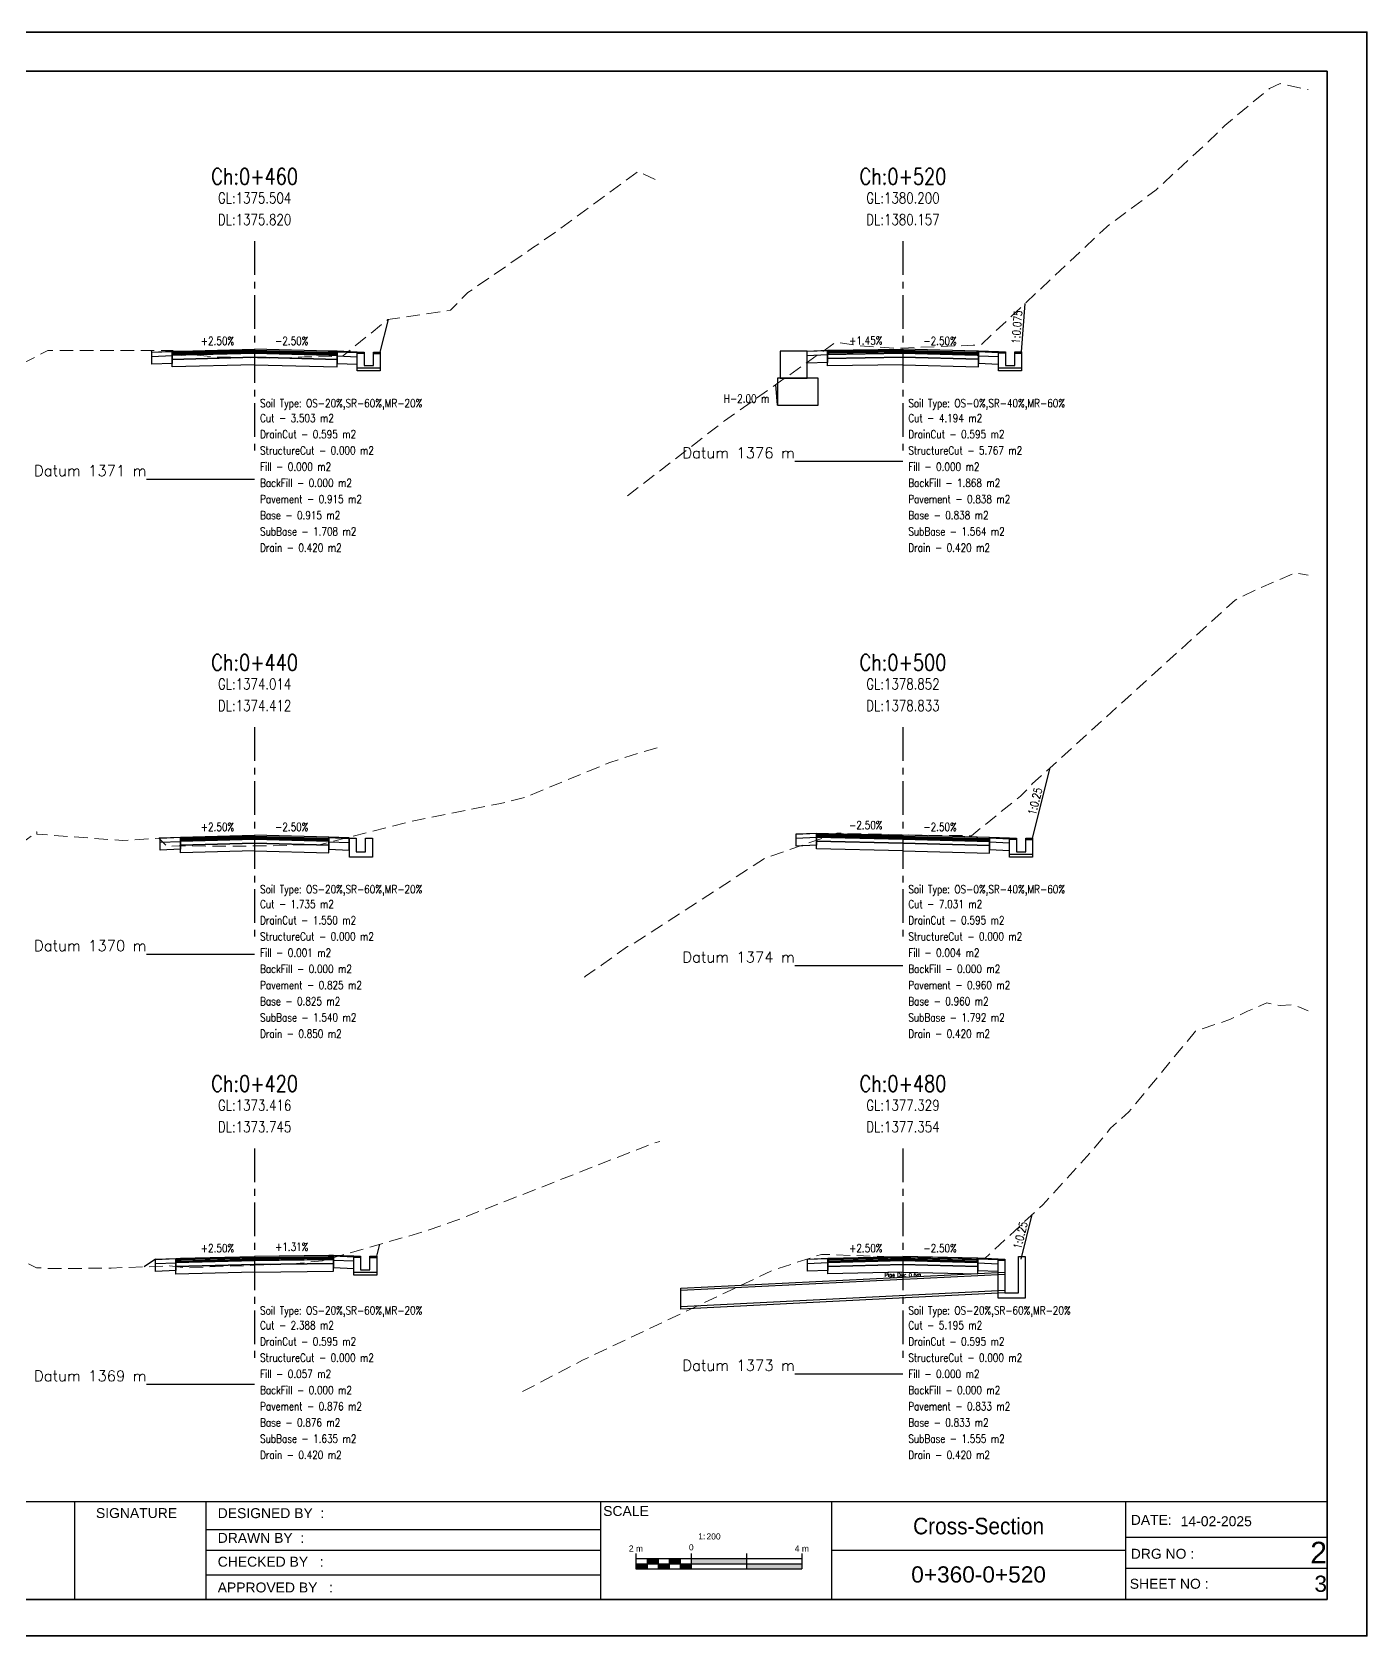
# Model space of a CAD drawing. Extents: x -19 to 1577, y -12 to 48.
# Drawn here: x 231.8 to 281.2, y -11.7 to 47.7 of the extents above; entities that cross this region are included whole.
import ezdxf
from ezdxf.enums import TextEntityAlignment as Align

# ---------------------------------------------------------------- set-up
doc = ezdxf.new("R2010")
doc.units = 0
doc.header["$MEASUREMENT"] = 0
doc.linetypes.add('Center', pattern=[2, 1.25, -0.25, 0.25, -0.25])
doc.linetypes.add('Dashed', pattern=[0.75, 0.5, -0.25])
for name, color, linetype in [('BackFill-Area', 7, 'Continuous'), ('Base', 6, 'Continuous'), ('Base-Area', 7, 'Continuous'), ('Cut-Area', 7, 'Continuous'), ('CutFillLine', 4, 'Continuous'), ('Drain', 3, 'Continuous'), ('Drain-Area', 7, 'Continuous'), ('DrainCut-Area', 7, 'Continuous'), ('ExtraWideningLayers', 7, 'Continuous'), ('Fill-Area', 7, 'Continuous'), ('Frame', 7, 'Continuous'), ('GabionRetainingWall', 140, 'Continuous'), ('Height', 7, 'Continuous'), ('L_Slope', 7, 'Continuous'), ('Pavement-Area', 7, 'Continuous'), ('PavementLayers', 1, 'Continuous'), ('PipeCulvert', 6, 'Continuous'), ('R_CF_Slope', 7, 'Continuous'), ('R_Slope', 7, 'Continuous'), ('Shoulder', 2, 'Continuous'), ('Soil Type', 7, 'Continuous'), ('StructureCut-Area', 7, 'Continuous'), ('SubBase', 7, 'Continuous'), ('SubBase-Area', 7, 'Continuous')]:
    doc.layers.add(name, color=color, linetype=linetype)
for name, color, linetype, lineweight in [('CenterLine', 5, 'Center', 25), ('ChainageTxt', 7, 'Continuous', 25), ('DatumLabel', 1, 'Continuous', 25), ('DLTxt', 1, 'Continuous', 25), ('GL', 104, 'Dashed', 18), ('GLTxt', 3, 'Continuous', 25)]:
    doc.layers.add(name, color=color, linetype=linetype, lineweight=lineweight)
doc.styles.add('ARIAL', font='arial.ttf')
doc.styles.get("Standard").update_dxf_attribs({"font": 'simplex.shx'})

# ---------------------------------------------------------------- blocks, each defined once
blk = doc.blocks.new('SheetA3-1')
at = {"layer": 'Frame', "color": 6, "linetype": 'Continuous', "lineweight": 35}
for p, q in [((397, 0), (0, 0)), ((397, -283), (397, 0)), ((0, -283), (397, -283))]:
    blk.add_line(p, q, dxfattribs=at)
at = {"layer": 'Frame', "linetype": 'Continuous', "lineweight": 30}
for p, q in [((397, -264.94), (0, -264.94)), ((165.2, -282.86), (165.2, -264.94)), ((189.51, -282.86), (189.51, -264.94)), ((262.53, -264.94), (262.53, -282.86)), ((305.32, -282.86), (305.32, -264.94)), ((359.69, -264.94), (359.69, -282.86)), ((189.51, -270.06), (262.53, -270.06)), ((359.69, -271.47), (397, -271.47)), ((189.51, -273.9), (262.53, -273.9)), ((305.32, -273.9), (359.69, -273.9)), ((189.51, -278.48), (262.53, -278.48)), ((359.69, -277.21), (397, -277.21))]:
    blk.add_line(p, q, dxfattribs=at)
at = {"layer": 'Frame', "color": 7, "linetype": 'Continuous'}
for p, q in [((269.08, -274.49), (269.08, -277.35)), ((299.8, -275.51), (269.08, -275.51)), ((271.13, -275.51), (271.13, -277.35)), ((273.18, -275.51), (273.18, -277.35)), ((275.23, -275.51), (275.23, -277.35)), ((277.28, -275.51), (277.28, -277.35)), ((279.32, -274.49), (279.32, -277.35)), ((289.56, -274.49), (289.56, -277.35)), ((299.8, -274.49), (299.8, -277.35)), ((269.08, -276.43), (299.8, -276.43)), ((269.08, -277.35), (299.8, -277.35))]:
    blk.add_line(p, q, dxfattribs=at)
at = {"layer": 'Frame', "color": 6, "linetype": 'Continuous', "lineweight": 35}
blk.add_lwpolyline([(-15.62, -289.77), (404.38, -289.77), (404.38, 7.23), (-15.62, 7.23)], close=True, dxfattribs=at)
at = {"layer": 'Frame', "color": 7, "linetype": 'Continuous'}
for points in [[(271.13, -275.51), (271.13, -276.43), (273.18, -275.51), (273.18, -276.43)], [(275.23, -276.43), (275.23, -275.51), (277.28, -276.43), (277.28, -275.51)], [(279.32, -276.43), (279.32, -275.51), (289.56, -276.43), (289.56, -275.51)], [(269.08, -276.43), (269.08, -277.35), (271.13, -276.43), (271.13, -277.35)], [(273.18, -276.43), (273.18, -277.35), (275.23, -276.43), (275.23, -277.35)], [(277.28, -276.43), (277.28, -277.35), (279.32, -276.43), (279.32, -277.35)], [(289.56, -276.43), (289.56, -277.35), (299.8, -276.43), (299.8, -277.35)]]:
    blk.add_solid(points, dxfattribs=at)
at = {"color": 1, "style": 'ARIAL'}
for tag, height, p in [('DWGNUM', 4, (397, -274.34)), ('SHEETNUM', 3, (397, -280.11))]:
    blk.add_attdef(tag, text='', height=height, dxfattribs=at).set_placement(p, align=Align.MIDDLE_RIGHT)
at = {"style": 'ARIAL'}
blk.add_attdef('CHRANGE', text='', height=3, dxfattribs=at).set_placement((332.51, -278.38), align=Align.MIDDLE_CENTER)
at = {"layer": 'Frame', "linetype": 'Continuous', "style": 'ARIAL'}
for s, height, p in [('SIGNATURE', 1.843, (169.13, -267.94)), ('DESIGNED BY  :', 1.8429, (191.67, -267.96)), ('DRAWN BY  :', 1.8429, (191.67, -272.54)), ('CHECKED BY   :', 1.8429, (191.67, -276.95)), ('APPROVED BY   :', 1.8429, (191.67, -281.72))]:
    blk.add_text(s, height=height, dxfattribs=at).set_placement(p)
blk.add_text('SCALE ', height=1.843, dxfattribs=at).set_placement((267.6, -267.56), align=Align.CENTER)
at = {"layer": 'Frame', "color": 7, "linetype": 'Continuous', "style": 'ARIAL'}
for s, height, p in [('DATE:', 1.843, (360.68, -269.21)), ('14-02-2025', 1.843, (369.92, -269.45)), ('DRG NO : ', 1.843, (360.68, -275.48)), ('SHEET NO : ', 1.8429, (360.49, -281.04))]:
    blk.add_text(s, height=height, dxfattribs=at).set_placement(p)
for s, height, p in [('0', 1.13, (279.32, -273.93)), ('1: ', 1.126, (281.48, -271.89))]:
    blk.add_text(s, height=height, dxfattribs=at).set_placement(p, align=Align.CENTER)
at = {"layer": 'Frame', "linetype": 'Continuous', "lineweight": 30, "style": 'ARIAL', "width": 0.9}
for tag, height, p in [('DWGNAME', 3.07, (332.51, -269.42)), ('KAPAN-JAGDOLROAD', 2.46, (110.77, -273.9))]:
    blk.add_attdef(tag, text='', height=height, dxfattribs=at).set_placement(p, align=Align.MIDDLE_CENTER)
at = {"layer": 'Frame', "color": 7, "linetype": 'Continuous', "style": 'ARIAL'}
for tag, p in [('V1', (269.08, -274.49)), ('V2', (299.8, -274.49))]:
    blk.add_attdef(tag, text='', height=1.13, dxfattribs=at).set_placement(p, align=Align.BOTTOM_CENTER)
blk.add_attdef('HSCALE', (282.14, -271.91), '', height=1.13, dxfattribs=at)

msp = doc.modelspace()

# ---------------------------------------------------------------- linework, layer by layer
at = {"layer": 'Base'}
for points in [[(240, 35.85), (240, 35.7), (236.95, 35.624), (236.95, 35.624), (236.95, 35.774), (240, 35.85)], [(240, 35.85), (240, 35.7), (243.05, 35.624), (243.05, 35.624), (243.05, 35.774), (240, 35.85)], [(264, 35.85), (264, 35.7), (261.207, 35.66), (261.207, 35.66), (261.207, 35.81), (264, 35.85)], [(264, 35.85), (264, 35.7), (266.793, 35.63), (266.793, 35.63), (266.793, 35.78), (264, 35.85)], [(240, 17.85), (240, 17.7), (237.25, 17.631), (237.25, 17.631), (237.25, 17.781), (240, 17.85)], [(240, 17.85), (240, 17.7), (242.75, 17.631), (242.75, 17.631), (242.75, 17.781), (240, 17.85)], [(264, 17.85), (264, 17.7), (260.8, 17.78), (260.8, 17.78), (260.8, 17.93), (264, 17.85)], [(264, 17.85), (264, 17.7), (267.2, 17.62), (267.2, 17.62), (267.2, 17.77), (264, 17.85)], [(240, 2.25), (240, 2.1), (237.08, 2.027), (237.08, 2.027), (237.08, 2.177), (240, 2.25)], [(240, 2.25), (240, 2.1), (242.92, 2.138), (242.92, 2.138), (242.92, 2.288), (240, 2.25)], [(264, 2.25), (264, 2.1), (261.223, 2.031), (261.223, 2.031), (261.223, 2.181), (264, 2.25)], [(264, 2.25), (264, 2.1), (266.777, 2.031), (266.777, 2.031), (266.777, 2.181), (264, 2.25)]]:
    msp.add_lwpolyline(points, dxfattribs=at)
at = {"layer": 'CenterLine'}
for p, q in [((240, 40), (240, 32)), ((264, 40), (264, 32)), ((240, 22), (240, 14)), ((264, 22), (264, 14)), ((240, 6.4), (240, -1.6)), ((264, 6.4), (264, -1.6))]:
    msp.add_line(p, q, dxfattribs=at)
at = {"layer": 'CutFillLine'}
for points in [[(268.393, 35.9), (268.528, 37.699)], [(244.65, 35.894), (244.951, 37.099)], [(236.2, 35.894), (236.184, 35.956)], [(259.357, 33.93), (259.299, 34.695)], [(268.8, 17.89), (269.453, 20.501)], [(236.5, 17.901), (236.464, 17.877)], [(268.377, 2.301), (268.79, 3.952)], [(244.52, 2.408), (244.63, 2.849)], [(236.33, 2.297), (235.906, 2.014)], [(260.473, 2.301), (260.471, 2.309)]]:
    msp.add_lwpolyline(points, dxfattribs=at)
at = {"layer": 'DatumLabel'}
for p, q in [((264, 31.843), (260, 31.843)), ((240, 31.18), (236, 31.18)), ((240, 13.588), (236, 13.588)), ((264, 13.167), (260, 13.167)), ((240, -2.345), (236, -2.345)), ((264, -1.954), (260, -1.954))]:
    msp.add_line(p, q, dxfattribs=at)
at = {"layer": 'Drain'}
for points in [[(243.8, 35.894), (244.05, 35.894), (244.05, 35.844), (244.05, 35.394), (244.4, 35.394), (244.4, 35.844), (244.4, 35.894), (244.65, 35.894), (244.65, 35.844), (244.65, 35.394), (244.65, 35.294), (244.65, 35.194), (243.8, 35.194), (243.8, 35.294), (243.8, 35.394), (243.8, 35.844), (243.8, 35.894)], [(244.05, 35.844), (243.8, 35.844)], [(244.4, 35.844), (244.65, 35.844)], [(267.543, 35.9), (267.793, 35.9), (267.793, 35.85), (267.793, 35.4), (268.143, 35.4), (268.143, 35.85), (268.143, 35.9), (268.393, 35.9), (268.393, 35.85), (268.393, 35.4), (268.393, 35.3), (268.393, 35.2), (267.543, 35.2), (267.543, 35.3), (267.543, 35.4), (267.543, 35.85), (267.543, 35.9)], [(267.793, 35.85), (267.543, 35.85)], [(268.143, 35.85), (268.393, 35.85)], [(244.65, 35.294), (243.8, 35.294)], [(268.393, 35.3), (267.543, 35.3)], [(243.508, 17.89), (243.758, 17.89), (243.758, 17.84), (243.758, 17.39), (244.108, 17.39), (244.108, 17.84), (244.108, 17.89), (244.358, 17.89), (244.358, 17.84), (244.358, 17.39), (244.358, 17.29), (244.358, 17.19), (243.508, 17.19), (243.508, 17.29), (243.508, 17.39), (243.508, 17.84), (243.508, 17.89)], [(267.95, 17.89), (268.2, 17.89), (268.2, 17.84), (268.2, 17.39), (268.55, 17.39), (268.55, 17.84), (268.55, 17.89), (268.8, 17.89), (268.8, 17.84), (268.8, 17.39), (268.8, 17.29), (268.8, 17.19), (267.95, 17.19), (267.95, 17.29), (267.95, 17.39), (267.95, 17.84), (267.95, 17.89)], [(268.2, 17.84), (267.95, 17.84)], [(268.55, 17.84), (268.8, 17.84)], [(268.8, 17.29), (267.95, 17.29)], [(243.67, 2.408), (243.92, 2.408), (243.92, 2.358), (243.92, 1.908), (244.27, 1.908), (244.27, 2.358), (244.27, 2.408), (244.52, 2.408), (244.52, 2.358), (244.52, 1.908), (244.52, 1.808), (244.52, 1.708), (243.67, 1.708), (243.67, 1.808), (243.67, 1.908), (243.67, 2.358), (243.67, 2.408)], [(267.527, 2.301), (267.777, 2.301), (267.777, 2.251), (267.777, 1.051), (268.277, 1.051), (268.277, 2.351), (268.277, 2.401), (268.527, 2.401), (268.527, 2.351), (268.527, 1.051), (268.527, 0.951), (268.527, 0.851), (267.527, 0.851), (267.527, 0.951), (267.527, 1.051), (267.527, 2.251), (267.527, 2.301)], [(243.92, 2.358), (243.67, 2.358)], [(244.52, 1.808), (243.67, 1.808)], [(244.27, 2.358), (244.52, 2.358)], [(267.777, 2.251), (267.527, 2.251)]]:
    msp.add_lwpolyline(points, dxfattribs=at)
at = {"layer": 'ExtraWideningLayers'}
for points in [[(237.25, 35.931), (237.25, 35.881), (236.95, 35.874), (236.95, 35.874), (236.95, 35.924), (237.25, 35.931)], [(237.25, 35.881), (237.25, 35.831), (236.95, 35.824), (236.95, 35.824), (236.95, 35.874), (237.25, 35.881)], [(237.25, 35.831), (237.25, 35.781), (236.95, 35.774), (236.95, 35.774), (236.95, 35.824), (237.25, 35.831)], [(242.75, 35.931), (242.75, 35.881), (243.05, 35.874), (243.05, 35.874), (243.05, 35.924), (242.75, 35.931)], [(242.75, 35.881), (242.75, 35.831), (243.05, 35.824), (243.05, 35.824), (243.05, 35.874), (242.75, 35.881)], [(242.75, 35.831), (242.75, 35.781), (243.05, 35.774), (243.05, 35.774), (243.05, 35.824), (242.75, 35.831)], [(261.25, 35.96), (261.25, 35.91), (261.207, 35.91), (261.207, 35.91), (261.207, 35.96), (261.25, 35.96)], [(261.25, 35.91), (261.25, 35.86), (261.207, 35.86), (261.207, 35.86), (261.207, 35.91), (261.25, 35.91)], [(261.25, 35.86), (261.25, 35.81), (261.207, 35.81), (261.207, 35.81), (261.207, 35.86), (261.25, 35.86)], [(266.75, 35.931), (266.75, 35.881), (266.793, 35.88), (266.793, 35.88), (266.793, 35.93), (266.75, 35.931)], [(266.75, 35.881), (266.75, 35.831), (266.793, 35.83), (266.793, 35.83), (266.793, 35.88), (266.75, 35.881)], [(266.75, 35.831), (266.75, 35.781), (266.793, 35.78), (266.793, 35.78), (266.793, 35.83), (266.75, 35.831)], [(261.25, 18.069), (261.25, 18.019), (260.8, 18.03), (260.8, 18.03), (260.8, 18.08), (261.25, 18.069)], [(261.25, 18.019), (261.25, 17.969), (260.8, 17.98), (260.8, 17.98), (260.8, 18.03), (261.25, 18.019)], [(261.25, 17.969), (261.25, 17.919), (260.8, 17.93), (260.8, 17.93), (260.8, 17.98), (261.25, 17.969)], [(266.75, 17.931), (266.75, 17.881), (267.2, 17.87), (267.2, 17.87), (267.2, 17.92), (266.75, 17.931)], [(266.75, 17.881), (266.75, 17.831), (267.2, 17.82), (267.2, 17.82), (267.2, 17.87), (266.75, 17.881)], [(266.75, 17.831), (266.75, 17.781), (267.2, 17.77), (267.2, 17.77), (267.2, 17.82), (266.75, 17.831)], [(242.75, 2.436), (242.75, 2.386), (242.92, 2.388), (242.92, 2.388), (242.92, 2.438), (242.75, 2.436)], [(242.75, 2.386), (242.75, 2.336), (242.92, 2.338), (242.92, 2.338), (242.92, 2.388), (242.75, 2.386)], [(237.25, 2.331), (237.25, 2.281), (237.08, 2.277), (237.08, 2.277), (237.08, 2.327), (237.25, 2.331)], [(237.25, 2.281), (237.25, 2.231), (237.08, 2.227), (237.08, 2.227), (237.08, 2.277), (237.25, 2.281)], [(237.25, 2.231), (237.25, 2.181), (237.08, 2.177), (237.08, 2.177), (237.08, 2.227), (237.25, 2.231)], [(242.75, 2.336), (242.75, 2.286), (242.92, 2.288), (242.92, 2.288), (242.92, 2.338), (242.75, 2.336)], [(261.25, 2.331), (261.25, 2.281), (261.223, 2.281), (261.223, 2.281), (261.223, 2.331), (261.25, 2.331)], [(261.25, 2.281), (261.25, 2.231), (261.223, 2.231), (261.223, 2.231), (261.223, 2.281), (261.25, 2.281)], [(261.25, 2.231), (261.25, 2.181), (261.223, 2.181), (261.223, 2.181), (261.223, 2.231), (261.25, 2.231)], [(266.75, 2.331), (266.75, 2.281), (266.777, 2.281), (266.777, 2.281), (266.777, 2.331), (266.75, 2.331)], [(266.75, 2.281), (266.75, 2.231), (266.777, 2.231), (266.777, 2.231), (266.777, 2.281), (266.75, 2.281)], [(266.75, 2.231), (266.75, 2.181), (266.777, 2.181), (266.777, 2.181), (266.777, 2.231), (266.75, 2.231)]]:
    msp.add_lwpolyline(points, dxfattribs=at)
at = {"layer": 'GabionRetainingWall'}
for points in [[(260.457, 35.93), (259.457, 35.93), (259.457, 34.93), (260.457, 34.93), (260.457, 35.93)], [(260.857, 34.93), (259.357, 34.93), (259.357, 33.93), (260.857, 33.93), (260.857, 34.93)]]:
    msp.add_lwpolyline(points, dxfattribs=at)
at = {"layer": 'GL', "flags": 128}
for points in [[(253.799, 30.568), (257.395, 33.347), (261.509, 36.258), (262.407, 36.132), (263.718, 36.032), (264, 36.043), (265.224, 36.093), (266.601, 36.148), (266.894, 36.165), (271.549, 40.535), (273.377, 41.907), (275.262, 43.647), (275.919, 44.282), (277.571, 45.659), (277.97, 45.84), (279, 45.615)], [(225, 31.686), (227.834, 33.16), (228.235, 33.591), (228.819, 33.764), (230.352, 34.936), (232.351, 35.956), (233.92, 35.956), (236.97, 35.956), (237.292, 35.762), (237.295, 35.87), (237.346, 35.847), (238.491, 35.712), (240, 35.684), (240.548, 35.674), (241.849, 35.713), (243.249, 35.743), (244.927, 37.095), (247.255, 37.442), (247.89, 38.096), (250.287, 39.749), (251.195, 40.372), (254.199, 42.585), (255, 42.208)], [(252.198, 12.744), (252.202, 12.746), (252.221, 12.755), (252.254, 12.779), (252.844, 13.185), (253.806, 13.884), (253.872, 13.885), (258.878, 17.139), (260.814, 17.818), (261.557, 18.082), (261.921, 18.061), (264, 18.019), (265.517, 17.987), (265.978, 17.987), (266.54, 17.983), (268.354, 19.447), (268.559, 19.652), (268.787, 19.898), (276.295, 26.702), (277.115, 27.117), (278.533, 27.723), (279, 27.627)], [(225, 13.97), (227.252, 15.139), (228.825, 16.832), (231.12, 17.51), (231.934, 18.132), (231.939, 18.037), (235.119, 17.805), (236.454, 17.887), (236.754, 17.582), (237.209, 17.61), (239.183, 17.592), (240, 17.602), (240.457, 17.608), (242.44, 17.653), (245.77, 18.504), (249.107, 19.181), (250.018, 19.406), (253.153, 20.696), (254.322, 21.075), (255, 21.27)], [(249.921, -2.606), (252.143, -1.445), (259.173, 1.885), (260.985, 2.477), (264, 2.374), (264.88, 2.344), (264.907, 2.343), (264.925, 2.344), (267.035, 2.326), (269.176, 4.31), (270.939, 6.246), (271.687, 7.145), (272.363, 7.751), (273.141, 8.692), (274.836, 10.747), (276.126, 11.184), (276.759, 11.483), (277.474, 11.792), (277.961, 11.694), (278.446, 11.723), (279, 11.496)], [(225, -2.104), (226.677, -1.233), (229.432, 1.731), (231.293, 2.281), (231.929, 1.982), (232.53, 1.948), (234.689, 1.97), (236.858, 2.049), (237.365, 1.983), (237.372, 1.984), (237.463, 1.978), (240, 2.071), (241.402, 2.122), (242.518, 2.242), (246.265, 3.318), (247.492, 3.742), (254.811, 6.611), (255, 6.653)]]:
    msp.add_lwpolyline(points, dxfattribs=at)
at = {"layer": 'PavementLayers'}
for points in [[(240, 36), (240, 35.95), (237.25, 35.881), (237.25, 35.881), (237.25, 35.931), (240, 36)], [(240, 35.95), (240, 35.9), (237.25, 35.831), (237.25, 35.831), (237.25, 35.881), (240, 35.95)], [(240, 35.9), (240, 35.85), (237.25, 35.781), (237.25, 35.781), (237.25, 35.831), (240, 35.9)], [(240, 36), (240, 35.95), (242.75, 35.881), (242.75, 35.881), (242.75, 35.931), (240, 36)], [(240, 35.95), (240, 35.9), (242.75, 35.831), (242.75, 35.831), (242.75, 35.881), (240, 35.95)], [(240, 35.9), (240, 35.85), (242.75, 35.781), (242.75, 35.781), (242.75, 35.831), (240, 35.9)], [(264, 36), (264, 35.95), (261.25, 35.91), (261.25, 35.91), (261.25, 35.96), (264, 36)], [(264, 35.95), (264, 35.9), (261.25, 35.86), (261.25, 35.86), (261.25, 35.91), (264, 35.95)], [(264, 35.9), (264, 35.85), (261.25, 35.81), (261.25, 35.81), (261.25, 35.86), (264, 35.9)], [(264, 36), (264, 35.95), (266.75, 35.881), (266.75, 35.881), (266.75, 35.931), (264, 36)], [(264, 35.95), (264, 35.9), (266.75, 35.831), (266.75, 35.831), (266.75, 35.881), (264, 35.95)], [(264, 35.9), (264, 35.85), (266.75, 35.781), (266.75, 35.781), (266.75, 35.831), (264, 35.9)], [(240, 18), (240, 17.95), (237.25, 17.881), (237.25, 17.881), (237.25, 17.931), (240, 18)], [(240, 17.95), (240, 17.9), (237.25, 17.831), (237.25, 17.831), (237.25, 17.881), (240, 17.95)], [(240, 17.9), (240, 17.85), (237.25, 17.781), (237.25, 17.781), (237.25, 17.831), (240, 17.9)], [(240, 18), (240, 17.95), (242.75, 17.881), (242.75, 17.881), (242.75, 17.931), (240, 18)], [(240, 17.95), (240, 17.9), (242.75, 17.831), (242.75, 17.831), (242.75, 17.881), (240, 17.95)], [(240, 17.9), (240, 17.85), (242.75, 17.781), (242.75, 17.781), (242.75, 17.831), (240, 17.9)], [(264, 18), (264, 17.95), (261.25, 18.019), (261.25, 18.019), (261.25, 18.069), (264, 18)], [(264, 17.95), (264, 17.9), (261.25, 17.969), (261.25, 17.969), (261.25, 18.019), (264, 17.95)], [(264, 17.9), (264, 17.85), (261.25, 17.919), (261.25, 17.919), (261.25, 17.969), (264, 17.9)], [(264, 18), (264, 17.95), (266.75, 17.881), (266.75, 17.881), (266.75, 17.931), (264, 18)], [(264, 17.95), (264, 17.9), (266.75, 17.831), (266.75, 17.831), (266.75, 17.881), (264, 17.95)], [(264, 17.9), (264, 17.85), (266.75, 17.781), (266.75, 17.781), (266.75, 17.831), (264, 17.9)], [(240, 2.4), (240, 2.35), (237.25, 2.281), (237.25, 2.281), (237.25, 2.331), (240, 2.4)], [(240, 2.4), (240, 2.35), (242.75, 2.386), (242.75, 2.386), (242.75, 2.436), (240, 2.4)], [(240, 2.35), (240, 2.3), (242.75, 2.336), (242.75, 2.336), (242.75, 2.386), (240, 2.35)], [(264, 2.4), (264, 2.35), (261.25, 2.281), (261.25, 2.281), (261.25, 2.331), (264, 2.4)], [(264, 2.4), (264, 2.35), (266.75, 2.281), (266.75, 2.281), (266.75, 2.331), (264, 2.4)], [(240, 2.35), (240, 2.3), (237.25, 2.231), (237.25, 2.231), (237.25, 2.281), (240, 2.35)], [(240, 2.3), (240, 2.25), (237.25, 2.181), (237.25, 2.181), (237.25, 2.231), (240, 2.3)], [(240, 2.3), (240, 2.25), (242.75, 2.286), (242.75, 2.286), (242.75, 2.336), (240, 2.3)], [(264, 2.35), (264, 2.3), (261.25, 2.231), (261.25, 2.231), (261.25, 2.281), (264, 2.35)], [(264, 2.3), (264, 2.25), (261.25, 2.181), (261.25, 2.181), (261.25, 2.231), (264, 2.3)], [(264, 2.35), (264, 2.3), (266.75, 2.231), (266.75, 2.231), (266.75, 2.281), (264, 2.35)], [(264, 2.3), (264, 2.25), (266.75, 2.181), (266.75, 2.181), (266.75, 2.231), (264, 2.3)]]:
    msp.add_lwpolyline(points, dxfattribs=at)
at = {"layer": 'PipeCulvert'}
for points in [[(261.777, 1.521), (267.777, 1.821), (267.777, 1.736), (267.777, 1.136), (267.777, 1.051), (255.777, 0.451), (255.777, 0.536), (255.777, 1.136), (255.777, 1.221), (261.777, 1.521)], [(267.777, 1.736), (255.777, 1.136)], [(267.777, 1.136), (255.777, 0.536)]]:
    msp.add_lwpolyline(points, dxfattribs=at)
at = {"layer": 'Shoulder'}
for p, q in [((236.95, 35.904), (236.2, 35.874)), ((236.95, 35.754), (236.2, 35.724)), ((243.05, 35.904), (243.8, 35.874)), ((243.05, 35.754), (243.8, 35.724)), ((261.207, 35.94), (260.457, 35.91)), ((261.207, 35.79), (260.457, 35.76)), ((266.793, 35.91), (267.543, 35.88)), ((266.793, 35.76), (267.543, 35.73)), ((237.25, 17.911), (236.5, 17.881)), ((242.75, 17.911), (243.5, 17.881)), ((260.8, 18.06), (260.05, 18.03)), ((260.8, 17.91), (260.05, 17.88)), ((267.2, 17.9), (267.95, 17.87)), ((237.25, 17.761), (236.5, 17.731)), ((242.75, 17.761), (243.5, 17.731)), ((267.2, 17.75), (267.95, 17.72)), ((242.92, 2.418), (243.67, 2.388)), ((237.08, 2.307), (236.33, 2.277)), ((237.08, 2.157), (236.33, 2.127)), ((242.92, 2.268), (243.67, 2.238)), ((261.223, 2.311), (260.473, 2.281)), ((261.223, 2.161), (260.473, 2.131)), ((266.777, 2.311), (267.527, 2.281)), ((266.777, 2.161), (267.527, 2.131))]:
    msp.add_line(p, q, dxfattribs=at)
for points in [[(236.95, 35.924), (236.95, 35.904), (236.95, 35.754), (236.95, 35.474), (236.2, 35.444), (236.2, 35.724), (236.2, 35.874), (236.2, 35.894), (236.95, 35.924)], [(243.05, 35.924), (243.05, 35.904), (243.05, 35.754), (243.05, 35.474), (243.8, 35.444), (243.8, 35.724), (243.8, 35.874), (243.8, 35.894), (243.05, 35.924)], [(261.207, 35.96), (261.207, 35.94), (261.207, 35.79), (261.207, 35.51), (260.457, 35.48), (260.457, 35.76), (260.457, 35.91), (260.457, 35.93), (261.207, 35.96)], [(266.793, 35.93), (266.793, 35.91), (266.793, 35.76), (266.793, 35.48), (267.543, 35.45), (267.543, 35.73), (267.543, 35.88), (267.543, 35.9), (266.793, 35.93)], [(237.25, 17.931), (237.25, 17.911), (237.25, 17.761), (237.25, 17.481), (236.5, 17.451), (236.5, 17.731), (236.5, 17.881), (236.5, 17.901), (237.25, 17.931)], [(242.75, 17.931), (242.75, 17.911), (242.75, 17.761), (242.75, 17.481), (243.5, 17.451), (243.5, 17.731), (243.5, 17.881), (243.5, 17.901), (242.75, 17.931)], [(260.8, 18.08), (260.8, 18.06), (260.8, 17.91), (260.8, 17.63), (260.05, 17.6), (260.05, 17.88), (260.05, 18.03), (260.05, 18.05), (260.8, 18.08)], [(267.2, 17.92), (267.2, 17.9), (267.2, 17.75), (267.2, 17.47), (267.95, 17.44), (267.95, 17.72), (267.95, 17.87), (267.95, 17.89), (267.2, 17.92)], [(242.92, 2.438), (242.92, 2.418), (242.92, 2.268), (242.92, 1.988), (243.67, 1.958), (243.67, 2.238), (243.67, 2.388), (243.67, 2.408), (242.92, 2.438)], [(237.08, 2.327), (237.08, 2.307), (237.08, 2.157), (237.08, 1.877), (236.33, 1.847), (236.33, 2.127), (236.33, 2.277), (236.33, 2.297), (237.08, 2.327)], [(261.223, 2.331), (261.223, 2.311), (261.223, 2.161), (261.223, 1.881), (260.473, 1.851), (260.473, 2.131), (260.473, 2.281), (260.473, 2.301), (261.223, 2.331)], [(266.777, 2.331), (266.777, 2.311), (266.777, 2.161), (266.777, 1.881), (267.527, 1.851), (267.527, 2.131), (267.527, 2.281), (267.527, 2.301), (266.777, 2.331)]]:
    msp.add_lwpolyline(points, dxfattribs=at)
at = {"layer": 'SubBase'}
for points in [[(240, 35.7), (240, 35.42), (236.95, 35.344), (236.95, 35.344), (236.95, 35.624), (240, 35.7)], [(240, 35.7), (240, 35.42), (243.05, 35.344), (243.05, 35.344), (243.05, 35.624), (240, 35.7)], [(264, 35.7), (264, 35.42), (261.207, 35.38), (261.207, 35.38), (261.207, 35.66), (264, 35.7)], [(264, 35.7), (264, 35.42), (266.793, 35.35), (266.793, 35.35), (266.793, 35.63), (264, 35.7)], [(240, 17.7), (240, 17.42), (237.25, 17.351), (237.25, 17.351), (237.25, 17.631), (240, 17.7)], [(240, 17.7), (240, 17.42), (242.75, 17.351), (242.75, 17.351), (242.75, 17.631), (240, 17.7)], [(264, 17.7), (264, 17.42), (260.8, 17.5), (260.8, 17.5), (260.8, 17.78), (264, 17.7)], [(264, 17.7), (264, 17.42), (267.2, 17.34), (267.2, 17.34), (267.2, 17.62), (264, 17.7)], [(240, 2.1), (240, 1.82), (237.08, 1.747), (237.08, 1.747), (237.08, 2.027), (240, 2.1)], [(240, 2.1), (240, 1.82), (242.92, 1.858), (242.92, 1.858), (242.92, 2.138), (240, 2.1)], [(264, 2.1), (264, 1.82), (261.223, 1.751), (261.223, 1.751), (261.223, 2.031), (264, 2.1)], [(264, 2.1), (264, 1.82), (266.777, 1.751), (266.777, 1.751), (266.777, 2.031), (264, 2.1)]]:
    msp.add_lwpolyline(points, dxfattribs=at)

# ---------------------------------------------------------------- block references
ref = msp.add_blockref('SheetA3-1', (200.3, 46.3), dxfattribs=dict(xscale=0.200000002980232, yscale=0.200000002980232, zscale=0.200000002980232))
ref.add_attrib('CHRANGE', '0+360-0+520', dxfattribs={"height": 0.6, "style": 'ARIAL'}).set_placement((266.801, -9.377), align=Align.MIDDLE_CENTER)
ref.add_attrib('DWGNUM', '2', dxfattribs={"color": 1, "height": 0.8, "style": 'ARIAL'}).set_placement((279.7, -8.568), align=Align.MIDDLE_RIGHT)
ref.add_attrib('SHEETNUM', '3', dxfattribs={"color": 1, "height": 0.6, "style": 'ARIAL'}).set_placement((279.7, -9.721), align=Align.MIDDLE_RIGHT)
ref.add_attrib('DWGNAME', 'Cross-Section', dxfattribs={"layer": 'Frame', "linetype": 'Continuous', "lineweight": 30, "height": 0.61431, "style": 'ARIAL', "width": 0.9}).set_placement((266.801, -7.585), align=Align.MIDDLE_CENTER)
ref.add_attrib('HSCALE', '200', (256.727, -8.083), dxfattribs={"layer": 'Frame', "color": 7, "linetype": 'Continuous', "height": 0.2252, "style": 'ARIAL'})
ref.add_attrib('V1', '2 m', dxfattribs={"layer": 'Frame', "color": 7, "linetype": 'Continuous', "height": 0.2252, "style": 'ARIAL'}).set_placement((254.117, -8.597), align=Align.BOTTOM_CENTER)
ref.add_attrib('V2', '4 m', dxfattribs={"layer": 'Frame', "color": 7, "linetype": 'Continuous', "height": 0.2252, "style": 'ARIAL'}).set_placement((260.26, -8.597), align=Align.BOTTOM_CENTER)

# ---------------------------------------------------------------- texts
at = {"layer": 'BackFill-Area', "width": 0.8}
for s, p in [('BackFill - 0.000 m2', (240.2, 31.2)), ('BackFill - 1.868 m2', (264.2, 31.2)), ('BackFill - 0.000 m2', (240.2, 13.2)), ('BackFill - 0.000 m2', (264.2, 13.2)), ('BackFill - 0.000 m2', (240.2, -2.4)), ('BackFill - 0.000 m2', (264.2, -2.4))]:
    msp.add_text(s, height=0.3, dxfattribs=at).set_placement(p, align=Align.TOP_LEFT)
at = {"layer": 'Base-Area', "width": 0.8}
for s, p in [('Base - 0.915 m2', (240.2, 30)), ('Base - 0.838 m2', (264.2, 30)), ('Base - 0.825 m2', (240.2, 12)), ('Base - 0.960 m2', (264.2, 12)), ('Base - 0.876 m2', (240.2, -3.6)), ('Base - 0.833 m2', (264.2, -3.6))]:
    msp.add_text(s, height=0.3, dxfattribs=at).set_placement(p, align=Align.TOP_LEFT)
at = {"layer": 'ChainageTxt', "width": 0.8}
for s, p in [('Ch:0+460', (240, 42.4)), ('Ch:0+520', (264, 42.4)), ('Ch:0+440', (240, 24.4)), ('Ch:0+500', (264, 24.4)), ('Ch:0+420', (240, 8.8)), ('Ch:0+480', (264, 8.8))]:
    msp.add_text(s, height=0.6, dxfattribs=at).set_placement(p, align=Align.MIDDLE_CENTER)
at = {"layer": 'Cut-Area', "width": 0.8}
for s, p in [('Cut - 3.503 m2', (240.2, 33.6)), ('Cut - 4.194 m2', (264.2, 33.6)), ('Cut - 1.735 m2', (240.2, 15.6)), ('Cut - 7.031 m2', (264.2, 15.6)), ('Cut - 2.388 m2', (240.2, 0)), ('Cut - 5.195 m2', (264.2, 0))]:
    msp.add_text(s, height=0.3, dxfattribs=at).set_placement(p, align=Align.TOP_LEFT)
at = {"layer": 'DatumLabel'}
for s, p in [('Datum 1376 m', (260, 31.843)), ('Datum 1371 m', (236, 31.18)), ('Datum 1370 m', (236, 13.588)), ('Datum 1374 m', (260, 13.167)), ('Datum 1373 m', (260, -1.954)), ('Datum 1369 m', (236, -2.345))]:
    msp.add_text(s, height=0.4, dxfattribs=at).set_placement(p, align=Align.BOTTOM_RIGHT)
at = {"layer": 'DLTxt', "width": 0.8}
for s, p in [('DL:1375.820', (240, 40.8)), ('DL:1380.157', (264, 40.8)), ('DL:1374.412', (240, 22.8)), ('DL:1378.833', (264, 22.8)), ('DL:1373.745', (240, 7.2)), ('DL:1377.354', (264, 7.2))]:
    msp.add_text(s, height=0.4, dxfattribs=at).set_placement(p, align=Align.MIDDLE_CENTER)
at = {"layer": 'Drain-Area', "width": 0.8}
for s, p in [('Drain - 0.420 m2', (240.2, 28.8)), ('Drain - 0.420 m2', (264.2, 28.8)), ('Drain - 0.850 m2', (240.2, 10.8)), ('Drain - 0.420 m2', (264.2, 10.8)), ('Drain - 0.420 m2', (240.2, -4.8)), ('Drain - 0.420 m2', (264.2, -4.8))]:
    msp.add_text(s, height=0.3, dxfattribs=at).set_placement(p, align=Align.TOP_LEFT)
at = {"layer": 'DrainCut-Area', "width": 0.8}
for s, p in [('DrainCut - 0.595 m2', (240.2, 33)), ('DrainCut - 0.595 m2', (264.2, 33)), ('DrainCut - 1.550 m2', (240.2, 15)), ('DrainCut - 0.595 m2', (264.2, 15)), ('DrainCut - 0.595 m2', (240.2, -0.6)), ('DrainCut - 0.595 m2', (264.2, -0.6))]:
    msp.add_text(s, height=0.3, dxfattribs=at).set_placement(p, align=Align.TOP_LEFT)
at = {"layer": 'Fill-Area', "width": 0.8}
for s, p in [('Fill - 0.000 m2', (240.2, 31.8)), ('Fill - 0.000 m2', (264.2, 31.8)), ('Fill - 0.001 m2', (240.2, 13.8)), ('Fill - 0.004 m2', (264.2, 13.8)), ('Fill - 0.057 m2', (240.2, -1.8)), ('Fill - 0.000 m2', (264.2, -1.8))]:
    msp.add_text(s, height=0.3, dxfattribs=at).set_placement(p, align=Align.TOP_LEFT)
at = {"layer": 'GLTxt', "width": 0.8}
for s, p in [('GL:1375.504', (240, 41.6)), ('GL:1380.200', (264, 41.6)), ('GL:1374.014', (240, 23.6)), ('GL:1378.852', (264, 23.6)), ('GL:1373.416', (240, 8)), ('GL:1377.329', (264, 8))]:
    msp.add_text(s, height=0.4, dxfattribs=at).set_placement(p, align=Align.MIDDLE_CENTER)
at = {"layer": 'Height', "width": 0.8}
msp.add_text('H-2.00 m', height=0.3, dxfattribs=at).set_placement((259.057, 33.93), align=Align.BOTTOM_RIGHT)
at = {"layer": 'L_Slope', "width": 0.8}
for s, p in [('+2.50%', (238.625, 36.066)), ('+1.45%', (262.625, 36.08)), ('+2.50%', (238.625, 18.066)), ('-2.50%', (262.625, 18.134)), ('+2.50%', (238.625, 2.466)), ('+2.50%', (262.625, 2.466))]:
    msp.add_text(s, height=0.3, dxfattribs=at).set_placement(p, align=Align.BOTTOM_CENTER)
at = {"layer": 'Pavement-Area', "width": 0.8}
for s, p in [('Pavement - 0.915 m2', (240.2, 30.6)), ('Pavement - 0.838 m2', (264.2, 30.6)), ('Pavement - 0.825 m2', (240.2, 12.6)), ('Pavement - 0.960 m2', (264.2, 12.6)), ('Pavement - 0.876 m2', (240.2, -3)), ('Pavement - 0.833 m2', (264.2, -3))]:
    msp.add_text(s, height=0.3, dxfattribs=at).set_placement(p, align=Align.TOP_LEFT)
at = {"layer": 'PipeCulvert', "width": 0.8}
msp.add_text('Pipe Dia: 0.6m', height=0.15, dxfattribs=at).set_placement((264, 1.715), align=Align.MIDDLE_CENTER)
at = {"layer": 'R_CF_Slope', "width": 0.8}
for s, rotation, p in [('1:0.075', 85.71085, (268.461, 36.8)), ('1:0.25', 75.96376, (269.126, 19.196)), ('1:0.25', 75.96376, (268.584, 3.126))]:
    msp.add_text(s, height=0.3, rotation=rotation, dxfattribs=at).set_placement(p, align=Align.BOTTOM_CENTER)
at = {"layer": 'R_Slope', "width": 0.8}
for s, p in [('-2.50%', (241.375, 36.066)), ('-2.50%', (265.375, 36.066)), ('-2.50%', (241.375, 18.066)), ('-2.50%', (265.375, 18.066)), ('+1.31%', (241.375, 2.518)), ('-2.50%', (265.375, 2.466))]:
    msp.add_text(s, height=0.3, dxfattribs=at).set_placement(p, align=Align.BOTTOM_CENTER)
at = {"layer": 'Soil Type', "width": 0.8}
for s, p in [('Soil Type: OS-20%,SR-60%,MR-20%', (240.2, 34)), ('Soil Type: OS-0%,SR-40%,MR-60%', (264.2, 34)), ('Soil Type: OS-20%,SR-60%,MR-20%', (240.2, 16)), ('Soil Type: OS-0%,SR-40%,MR-60%', (264.2, 16)), ('Soil Type: OS-20%,SR-60%,MR-20%', (240.2, 0.4)), ('Soil Type: OS-20%,SR-60%,MR-20%', (264.2, 0.4))]:
    msp.add_text(s, height=0.3, dxfattribs=at).set_placement(p, align=Align.MIDDLE_LEFT)
at = {"layer": 'StructureCut-Area', "width": 0.8}
for s, p in [('StructureCut - 0.000 m2', (240.2, 32.4)), ('StructureCut - 5.767 m2', (264.2, 32.4)), ('StructureCut - 0.000 m2', (240.2, 14.4)), ('StructureCut - 0.000 m2', (264.2, 14.4)), ('StructureCut - 0.000 m2', (240.2, -1.2)), ('StructureCut - 0.000 m2', (264.2, -1.2))]:
    msp.add_text(s, height=0.3, dxfattribs=at).set_placement(p, align=Align.TOP_LEFT)
at = {"layer": 'SubBase-Area', "width": 0.8}
for s, p in [('SubBase - 1.708 m2', (240.2, 29.4)), ('SubBase - 1.564 m2', (264.2, 29.4)), ('SubBase - 1.540 m2', (240.2, 11.4)), ('SubBase - 1.792 m2', (264.2, 11.4)), ('SubBase - 1.635 m2', (240.2, -4.2)), ('SubBase - 1.555 m2', (264.2, -4.2))]:
    msp.add_text(s, height=0.3, dxfattribs=at).set_placement(p, align=Align.TOP_LEFT)

doc.saveas('drawing.dxf')
